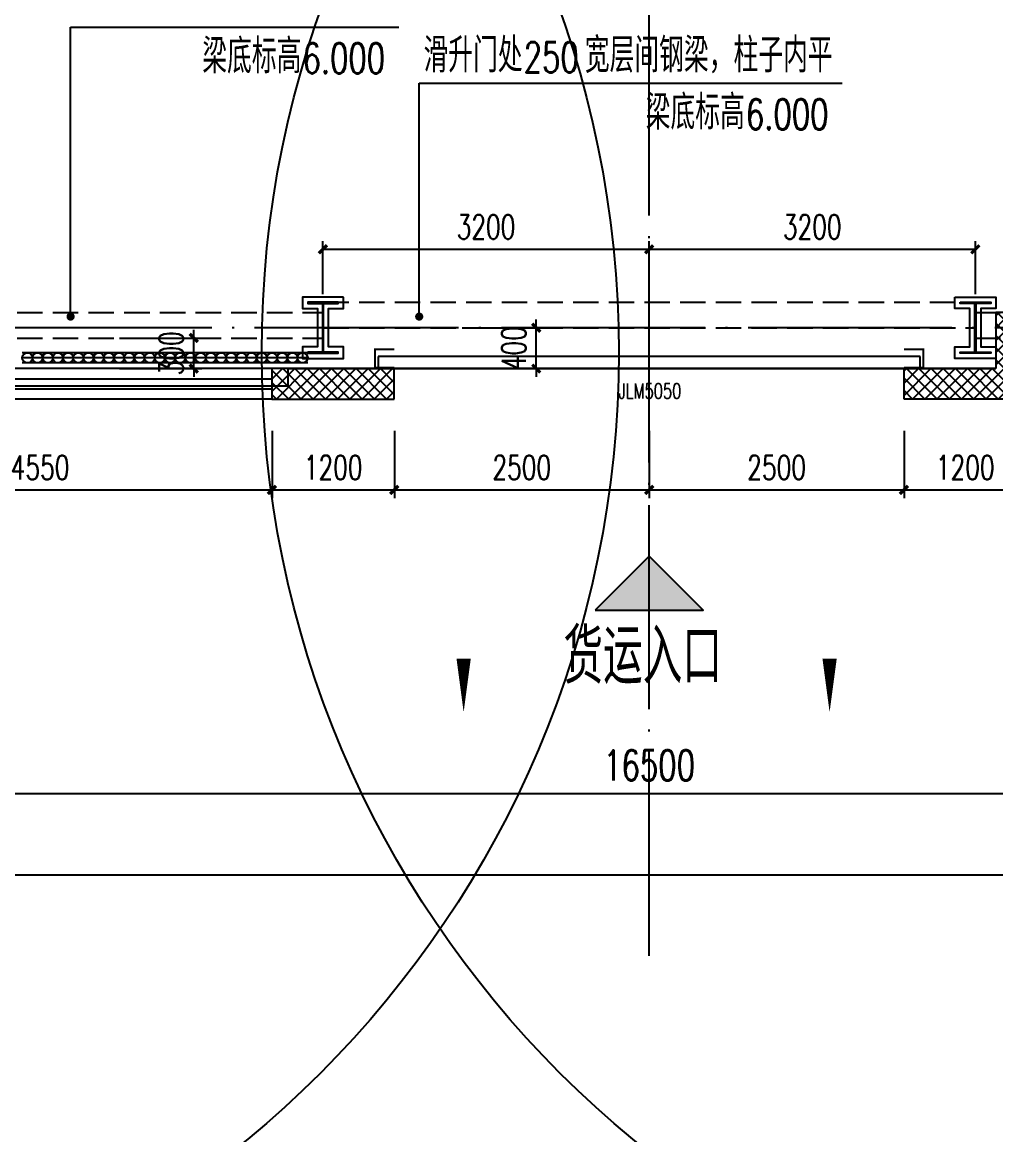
# Model space of a CAD drawing. Extents: x -1313754 to 847533, y 489853 to 941203.
# Drawn here: x -175354 to -165804, y 733905 to 744817 of the extents above; entities that cross this region are included whole.
import ezdxf

# ---------------------------------------------------------------- set-up
doc = ezdxf.new("R2010")
doc.units = 0
doc.header["$LTSCALE"] = 1000
doc.header["$MEASUREMENT"] = 0
for name, pattern in [('10平面$0$DASH', [0.35, 0.25, -0.1]), ('DASH', [0.35, 0.25, -0.1]), ('DOTE', [2.42, 2, -0.2, 0.02, -0.2])]:
    doc.linetypes.add(name, pattern=pattern)
doc.layers.get('Defpoints').update_dxf_attribs({"color": 210})
for name, color, linetype in [('10平面$0$WINDOW', 4, 'Continuous'), ('10平面$0$WINDOW_TEXT', 7, 'Continuous'), ('A-AXIS-D', 1, 'Continuous'), ('A-AXIS-DOTE', 14, 'DOTE'), ('A-AXIS-DP', 126, 'Continuous'), ('A-AXIS-SYMB', 3, 'Continuous'), ('A-HATCH-2', 251, 'Continuous'), ('A-HRAIL', 173, 'Continuous'), ('A-LIN-V', 9, 'Continuous'), ('A-SFCE', 30, 'Continuous'), ('A-TEXT', 61, 'Continuous'), ('A-WINDOW', 140, 'Continuous'), ('AS-WALL', 40, 'Continuous'), ('AS-结构边线层', 200, 'Continuous'), ('DIM_SYMB', 3, 'Continuous'), ('FH-line', 180, 'Continuous'), ('FH-tri', 180, 'Continuous'), ('PUB_HATCH', 8, 'Continuous'), ('PUB_TEXT', 7, 'Continuous'), ('SB_ZF消火栓', 10, 'Continuous'), ('建-窗', 4, 'Continuous'), ('建-门窗编号', 7, 'Continuous')]:
    doc.layers.add(name, color=color, linetype=linetype)
doc.styles.add('10平面$0$_TCH_WINDOW', font='SIMPLEX', dxfattribs={"height": 3.5, "bigfont": 'GBCBIG'})
doc.styles.add('_TCH_DIM', font='SIMPLEX', dxfattribs={"bigfont": 'GBCBIG'})
doc.styles.add('_TCH_DIM_T3', font='SIMPLEX', dxfattribs={"width": 0.705882, "bigfont": 'GBCBIG'})
doc.styles.add('A-STANDARD', font='SIMPLEX', dxfattribs={"bigfont": 'GBCBIG'})
doc.styles.add('A-WIN-LABEL', font='SIMPLEX', dxfattribs={"bigfont": 'GBCBIG'})
doc.dimstyles.new('_TCH_ARCH&&100', dxfattribs={"dimtxt": 297.5, "dimasz": 100, "dimexe": 100, "dimexo": 100, "dimgap": 126.25, "dimtad": 1, "dimdec": 0, "dimzin": 0, "dimdsep": 46, "dimtxsty": '_TCH_DIM_T3', "dimblk": 'ARCHTICK', "dimcen": 0.09, "dimclrt": 7, "dimazin": 2, "dimtfac": 1, "dimtdec": 0, "dimtix": 1, "dimtmove": 2, "dimatfit": 3, "dimfxl": 0, "dimtolj": 1, "dimtzin": 0, "dimarcsym": 0})
doc.dimstyles.new('_TCH_ARCH&&80', dxfattribs={"dimtxt": 238, "dimasz": 80, "dimexe": 80, "dimexo": 80, "dimgap": 101, "dimtad": 1, "dimdec": 0, "dimzin": 0, "dimdsep": 46, "dimtxsty": '_TCH_DIM_T3', "dimblk": 'ARCHTICK', "dimcen": 0.09, "dimclrt": 7, "dimazin": 2, "dimtfac": 1, "dimtdec": 0, "dimtix": 1, "dimtmove": 2, "dimatfit": 3, "dimfxl": 0, "dimtolj": 1, "dimtzin": 0, "dimarcsym": 0})
pattern_1 = [(45, (60, 0), (-60.000061, 60.000061), []), (135, (60, 0), (-60.000061, -60.000061), [])]

# ---------------------------------------------------------------- blocks, each defined once
blk = doc.blocks.new('_ArchTick')
at = {"color": 0, "linetype": 'ByBlock', "const_width": 0.4}
blk.add_lwpolyline([(-0.5, -0.5), (0.5, 0.5)], dxfattribs=at)
blk = doc.blocks.new('*D1377')
at = {"layer": 'A-AXIS-D', "color": 0, "lineweight": -2}
for p, q in [((43282, -66440), (43282, -67667)), ((59782, -66440), (59782, -67667)), ((43282, -67567), (59782, -67567))]:
    blk.add_line(p, q, dxfattribs=at)
at = {"layer": 'Defpoints', "color": 0}
for p in [(43282, -66340), (59782, -66340), (59782, -67567)]:
    blk.add_point(p, dxfattribs=at)
at = {"layer": 'A-AXIS-D', "color": 0, "lineweight": -2, "xscale": 100, "yscale": 100, "zscale": 100, "rotation": 180}
blk.add_blockref('_ArchTick', (43282, -67567), dxfattribs=at)
at = {"layer": 'A-AXIS-D', "color": 0, "lineweight": -2, "xscale": 100, "yscale": 100, "zscale": 100}
blk.add_blockref('_ArchTick', (59782, -67567), dxfattribs=at)
at = {"layer": 'A-AXIS-D', "color": 7, "insert": (51532, -67292), "char_height": 297.5, "attachment_point": 5, "style": '_TCH_DIM_T3'}
blk.add_mtext('\\A1;16500', dxfattribs=at)
blk = doc.blocks.new('*D1383')
at = {"layer": 'A-AXIS-D', "color": 0, "lineweight": -2}
for p, q in [((-33818, -66540), (-33818, -68467)), ((92682, -66540), (92682, -68467)), ((-33818, -68367), (92682, -68367))]:
    blk.add_line(p, q, dxfattribs=at)
at = {"layer": 'Defpoints', "color": 0}
for p in [(-33818, -66440), (92682, -66440), (92682, -68367)]:
    blk.add_point(p, dxfattribs=at)
at = {"layer": 'A-AXIS-D', "color": 0, "lineweight": -2, "xscale": 100, "yscale": 100, "zscale": 100, "rotation": 180}
blk.add_blockref('_ArchTick', (-33818, -68367), dxfattribs=at)
at = {"layer": 'A-AXIS-D', "color": 0, "lineweight": -2, "xscale": 100, "yscale": 100, "zscale": 100}
blk.add_blockref('_ArchTick', (92682, -68367), dxfattribs=at)
at = {"layer": 'A-AXIS-D', "color": 7, "insert": (29432, -68092), "char_height": 297.5, "attachment_point": 5, "style": '_TCH_DIM_T3'}
blk.add_mtext('\\A1;126500', dxfattribs=at)
blk = doc.blocks.new('*D1502')
at = {"layer": 'A-AXIS-DP', "color": 0, "lineweight": -2}
for p, q in [((51532, -62670), (51532, -62150)), ((54732, -62670), (54732, -62150)), ((51532, -62230), (54732, -62230))]:
    blk.add_line(p, q, dxfattribs=at)
at = {"layer": 'Defpoints', "color": 0}
for p in [(54732, -62230), (51532, -62750), (54732, -62750)]:
    blk.add_point(p, dxfattribs=at)
at = {"layer": 'A-AXIS-DP', "color": 0, "lineweight": -2, "xscale": 80, "yscale": 80, "zscale": 80, "rotation": 180}
blk.add_blockref('_ArchTick', (51532, -62230), dxfattribs=at)
at = {"layer": 'A-AXIS-DP', "color": 0, "lineweight": -2, "xscale": 80, "yscale": 80, "zscale": 80}
blk.add_blockref('_ArchTick', (54732, -62230), dxfattribs=at)
at = {"layer": 'A-AXIS-DP', "color": 7, "insert": (53132, -62010), "char_height": 238, "attachment_point": 5, "style": '_TCH_DIM_T3'}
blk.add_mtext('\\A1;3200', dxfattribs=at)
blk = doc.blocks.new('*D1503')
at = {"layer": 'A-AXIS-DP', "color": 0, "lineweight": -2}
for p, q in [((48332, -62670), (48332, -62150)), ((51532, -62670), (51532, -62150)), ((48332, -62230), (51532, -62230))]:
    blk.add_line(p, q, dxfattribs=at)
at = {"layer": 'Defpoints', "color": 0}
for p in [(51532, -62230), (48332, -62750), (51532, -62750)]:
    blk.add_point(p, dxfattribs=at)
at = {"layer": 'A-AXIS-DP', "color": 0, "lineweight": -2, "xscale": 80, "yscale": 80, "zscale": 80, "rotation": 180}
blk.add_blockref('_ArchTick', (48332, -62230), dxfattribs=at)
at = {"layer": 'A-AXIS-DP', "color": 0, "lineweight": -2, "xscale": 80, "yscale": 80, "zscale": 80}
blk.add_blockref('_ArchTick', (51532, -62230), dxfattribs=at)
at = {"layer": 'A-AXIS-DP', "color": 7, "insert": (49932, -62010), "char_height": 238, "attachment_point": 5, "style": '_TCH_DIM_T3'}
blk.add_mtext('\\A1;3200', dxfattribs=at)
blk = doc.blocks.new('JYC-1')
at = {"layer": 'FH-tri'}
h = blk.add_hatch(color=2, dxfattribs=at)
h.dxf.hatch_style = 1
h.paths.add_polyline_path([(-248256, 204933), (-247006, 206183), (-248256, 206183)])
at = {"layer": 'FH-tri', "color": 2}
blk.add_lwpolyline([(-248256, 204933), (-247006, 206183), (-247006, 206183), (-248256, 206183)], close=True, dxfattribs=at)
at = {"layer": 'A-TEXT', "style": 'A-STANDARD'}
blk.add_text('货运入口', height=900.2, rotation=45, dxfattribs=at).set_placement((-247772, 203716))
blk = doc.blocks.new('10平面$0$$DorLib2D$00000126')
at = {"color": 0, "linetype": 'Continuous'}
for p, q in [((-0.532, 0.5), (-0.532, 0.9)), ((0.532, 0.9), (0.532, 0.5))]:
    blk.add_line(p, q, dxfattribs=at)
at = {"color": 0, "linetype": '10平面$0$DASH'}
for p, q in [((-0.532, 0.9), (0.532, 0.9)), ((-0.532, 0.5), (0.532, 0.5))]:
    blk.add_line(p, q, dxfattribs=at)
blk = doc.blocks.new('DOOR2DLIB$SYSLIB$00000123')
at = {"color": 0}
for p, q in [((0.475, -0.0014), (0.475, 0.7521)), ((0.475, 0.7521), (0.5, 0.7521)), ((0.5, -0.0014), (0.5, 0.7521)), ((-0.5, 0), (-0.5, 0.252)), ((-0.475, 0.252), (-0.5, 0.252)), ((-0.475, 0), (-0.475, 0.252)), ((-0.475, 0), (-0.5, 0)), ((0.475, -0.0014), (0.5, -0.0014))]:
    blk.add_line(p, q, dxfattribs=at)
for centre, radius, start, end in [((0.5046, -0.0019), 0.7546, 92.24927, 179.72377), ((-0.5008, 0.0026), 0.2508, 359.78987, 84.09744)]:
    blk.add_arc(centre, radius, start, end, dxfattribs=at)
blk = doc.blocks.new('G$C325EBD4F')
at = {"layer": 'PUB_HATCH'}
h = blk.add_hatch(dxfattribs=at)
h.set_pattern_fill('多孔材料', color=256, scale=30, style=0)
h.set_pattern_definition(pattern_1)
h.paths.add_polyline_path([(3700, -50), (3700, 250), (3400, 250)])
h = blk.add_hatch(dxfattribs=at)
h.set_pattern_fill('多孔材料', color=256, scale=30, style=0)
h.set_pattern_definition(pattern_1)
h.paths.add_polyline_path([(3700, -50), (3400, 250), (3400, -300), (3700, -600)])
h = blk.add_hatch(dxfattribs=at)
h.set_pattern_fill('多孔材料', color=256, scale=30, style=0)
h.set_pattern_definition(pattern_1)
h.paths.add_polyline_path([(5500, 250), (5200, 250), (5200, -50)])
h = blk.add_hatch(dxfattribs=at)
h.set_pattern_fill('多孔材料', color=256, scale=30, style=0)
h.set_pattern_definition(pattern_1)
h.paths.add_polyline_path([(5500, 250), (5200, -50), (5200, -600), (5500, -300)])
h = blk.add_hatch(dxfattribs=at)
h.set_pattern_fill('多孔材料', color=256, scale=30, style=0)
h.set_pattern_definition(pattern_1)
h.paths.add_polyline_path([(3700, -600), (3400, -300), (2500, -300), (2500, -600)])
h = blk.add_hatch(dxfattribs=at)
h.set_pattern_fill('多孔材料', color=256, scale=30, style=0)
h.set_pattern_definition(pattern_1)
h.paths.add_polyline_path([(6400, -300), (5500, -300), (5200, -600), (6400, -600)])
at = {"layer": '10平面$0$WINDOW'}
blk.add_line((5200, -50), (3700, -50), dxfattribs=at)
at = {"layer": 'AS-WALL'}
for p, q in [((3700, 250), (3400, 250)), ((3400, 250), (3400, -300)), ((3700, -50), (3700, 250)), ((5500, 250), (5200, 250)), ((5200, 250), (5200, -50)), ((5500, 250), (5500, -300)), ((3700, -50), (3700, -600)), ((5200, -50), (5200, -600)), ((3400, -300), (2500, -300)), ((2500, -600), (2500, -300)), ((6400, -300), (5500, -300)), ((6400, -600), (6400, -300)), ((3700, -600), (2500, -600)), ((6400, -600), (5200, -600))]:
    blk.add_line(p, q, dxfattribs=at)
at = {"layer": '10平面$0$WINDOW'}
ref = blk.add_blockref('DOOR2DLIB$SYSLIB$00000123', (4450, 100), dxfattribs=dict(at, xscale=-1500, yscale=1500, zscale=300, rotation=180.0000000000445))
ref.add_attrib('A', 'MLC1584', (4117, 313), dxfattribs={"layer": '10平面$0$WINDOW_TEXT', "ltscale": 500, "height": 148.8, "style": '10平面$0$_TCH_WINDOW', "width": 0.705882})
ref = blk.add_blockref('10平面$0$$DorLib2D$00000126', (0, -450), dxfattribs=dict(at, xscale=5000, yscale=-300, zscale=300, rotation=180.0000000000008))
ref.add_attrib('A', 'JLM5050', (-301, -594), dxfattribs={"layer": '10平面$0$WINDOW_TEXT', "ltscale": 500, "height": 148.8, "style": '10平面$0$_TCH_WINDOW', "width": 0.705882})
blk = doc.blocks.new('43243')
at = {"layer": 'AS-结构边线层'}
blk.add_lwpolyline([(-195964, 741250), (-189244, 741250), (-189244, 741420), (-182304, 741420), (-182304, 741670), (-180204, 741670), (-180204, 741420), (-179464, 741420), (-179464, 741250), (-172744, 741250), (-172744, 741420), (-165804, 741420)], dxfattribs=at)
blk = doc.blocks.new('342343243')
at = {"layer": 'A-AXIS-DP', "color": 5}
blk.add_lwpolyline([(-155704, 832070), (-155404, 832070), (-155404, 832058), (-155550, 832058), (-155550, 831582), (-155404, 831582), (-155404, 831570), (-155704, 831570), (-155704, 831582), (-155558, 831582), (-155558, 832058), (-155704, 832058), (-155704, 832070)], close=True, dxfattribs=at)
at = {"layer": 'A-HATCH-2'}
blk.add_lwpolyline([(-155754, 832120), (-155354, 832120), (-155354, 832008), (-155500, 832008), (-155500, 831632), (-155354, 831632), (-155354, 831520), (-155754, 831520), (-155754, 831632), (-155608, 831632), (-155608, 832008), (-155754, 832008)], close=True, dxfattribs=at)
blk = doc.blocks.new('w4234324')
at = {"layer": 'A-AXIS-DP', "xscale": -1}
blk.add_blockref('342343243', (-327958, -90000), dxfattribs=at)
at = {"layer": 'A-AXIS-DP'}
blk.add_blockref('342343243', (-10450, -90000), dxfattribs=at)
blk = doc.blocks.new('*D1730')
at = {"layer": 'A-AXIS-DP', "color": 0, "lineweight": -2}
for p, q in [((-171040, 741820), (-170232, 741820)), ((-170312, 741820), (-170312, 741900)), ((-170312, 741420), (-170312, 741820)), ((-171040, 741420), (-170232, 741420)), ((-170312, 741420), (-170312, 741340))]:
    blk.add_line(p, q, dxfattribs=at)
at = {"layer": 'Defpoints', "color": 0}
for p in [(-171120, 741820), (-170312, 741820), (-171120, 741420)]:
    blk.add_point(p, dxfattribs=at)
at = {"layer": 'A-AXIS-DP', "color": 0, "lineweight": -2, "xscale": 80, "yscale": 80, "zscale": 80}
for p, rotation in [((-170312, 741820), 270), ((-170312, 741420), 90)]:
    blk.add_blockref('_ArchTick', p, dxfattribs=dict(at, rotation=rotation))
at = {"layer": 'A-AXIS-DP', "color": 7, "insert": (-170532, 741620), "char_height": 238, "attachment_point": 5, "rotation": 90, "style": '_TCH_DIM_T3'}
blk.add_mtext('\\A1;400', dxfattribs=at)
blk = doc.blocks.new('*D1735')
at = {"layer": 'A-AXIS-DP', "color": 0, "lineweight": -2}
for p, q in [((-173672, 741720), (-173672, 741800)), ((-174400, 741720), (-173592, 741720)), ((-173672, 741420), (-173672, 741720)), ((-174400, 741420), (-173592, 741420)), ((-173672, 741420), (-173672, 741340))]:
    blk.add_line(p, q, dxfattribs=at)
at = {"layer": 'Defpoints', "color": 0}
for p in [(-174480, 741720), (-173672, 741720), (-174480, 741420)]:
    blk.add_point(p, dxfattribs=at)
at = {"layer": 'A-AXIS-DP', "color": 0, "lineweight": -2, "xscale": 80, "yscale": 80, "zscale": 80}
for p, rotation in [((-173672, 741720), 270), ((-173672, 741420), 90)]:
    blk.add_blockref('_ArchTick', p, dxfattribs=dict(at, rotation=rotation))
at = {"layer": 'A-AXIS-DP', "color": 7, "insert": (-173892, 741570), "char_height": 238, "attachment_point": 5, "rotation": 90, "style": '_TCH_DIM_T3'}
blk.add_mtext('\\A1;300', dxfattribs=at)
blk = doc.blocks.new('3333')
at = {"layer": 'A-SFCE', "const_width": 20}
blk.add_lwpolyline([(-227064, 766320), (-227064, 766510), (-227244, 766510), (-227244, 766320)], dxfattribs=at)
blk = doc.blocks.new('99平面图例外参$0$$LinePat$圆环')
for points in [[(0, 150), (300, 150)], [(0, 0), (300, 0)], [(0, -150), (300, -150)]]:
    blk.add_lwpolyline(points)
at = {"color": 0}
blk.add_circle((150, 0), 150, dxfattribs=at)
blk = doc.blocks.new('34242343243')
at = {"layer": 'A-HRAIL', "xscale": 0.3333333334243581, "yscale": 0.3333333334243581, "zscale": 0.3333333334243581, "rotation": 180}
for p in [(-175254, 741526), (-175154, 741526), (-175054, 741526), (-174954, 741526), (-174854, 741526), (-174754, 741526), (-174654, 741526), (-174554, 741526), (-174454, 741526), (-174354, 741526), (-174254, 741526), (-174154, 741526), (-174054, 741526), (-173954, 741526), (-173854, 741526), (-173754, 741526), (-173654, 741526), (-173554, 741526), (-173454, 741526), (-173354, 741526), (-173254, 741526), (-173154, 741526), (-173054, 741526), (-172954, 741526), (-172854, 741526), (-172754, 741526), (-172654, 741526), (-172554, 741526)]:
    blk.add_blockref('99平面图例外参$0$$LinePat$圆环', p, dxfattribs=at)
at = {"layer": 'A-SFCE', "xscale": -1.000000000000023, "rotation": 90}
blk.add_blockref('3333', (594616, 514366), dxfattribs=at)
at = {"layer": 'A-SFCE', "rotation": 270}
blk.add_blockref('3333', (-933024, 514366), dxfattribs=at)
blk = doc.blocks.new('A$C5D961328')
at = {"layer": 'A-LIN-V', "ltscale": 500}
blk.add_circle((350, 40), 10001, dxfattribs=at)
blk = doc.blocks.new('234243242332')
at = {"layer": 'SB_ZF消火栓'}
for p in [(-179854, 741538), (-163354, 741538)]:
    blk.add_blockref('A$C5D961328', p, dxfattribs=at)
blk = doc.blocks.new('*D1116')
at = {"layer": 'A-AXIS-DP', "color": 0, "lineweight": -2}
for p, q in [((-177454, 740810), (-177454, 740150)), ((-172904, 740810), (-172904, 740150)), ((-177454, 740230), (-172904, 740230))]:
    blk.add_line(p, q, dxfattribs=at)
at = {"layer": 'Defpoints', "color": 0}
for p in [(-177454, 740890), (-172904, 740890), (-172904, 740230)]:
    blk.add_point(p, dxfattribs=at)
at = {"layer": 'A-AXIS-DP', "color": 0, "lineweight": -2, "xscale": 80, "yscale": 80, "zscale": 80, "rotation": 180}
blk.add_blockref('_ArchTick', (-177454, 740230), dxfattribs=at)
at = {"layer": 'A-AXIS-DP', "color": 0, "lineweight": -2, "xscale": 80, "yscale": 80, "zscale": 80}
blk.add_blockref('_ArchTick', (-172904, 740230), dxfattribs=at)
at = {"layer": 'A-AXIS-DP', "color": 7, "insert": (-175179, 740450), "char_height": 238, "attachment_point": 5, "style": '_TCH_DIM_T3'}
blk.add_mtext('\\A1;4550', dxfattribs=at)
blk = doc.blocks.new('*D1117')
at = {"layer": 'A-AXIS-DP', "color": 0, "lineweight": -2}
for p, q in [((-172904, 740810), (-172904, 740150)), ((-171704, 740810), (-171704, 740150)), ((-172904, 740230), (-171704, 740230))]:
    blk.add_line(p, q, dxfattribs=at)
at = {"layer": 'Defpoints', "color": 0}
for p in [(-172904, 740890), (-171704, 740890), (-171704, 740230)]:
    blk.add_point(p, dxfattribs=at)
at = {"layer": 'A-AXIS-DP', "color": 0, "lineweight": -2, "xscale": 80, "yscale": 80, "zscale": 80, "rotation": 180}
blk.add_blockref('_ArchTick', (-172904, 740230), dxfattribs=at)
at = {"layer": 'A-AXIS-DP', "color": 0, "lineweight": -2, "xscale": 80, "yscale": 80, "zscale": 80}
blk.add_blockref('_ArchTick', (-171704, 740230), dxfattribs=at)
at = {"layer": 'A-AXIS-DP', "color": 7, "insert": (-172304, 740450), "char_height": 238, "attachment_point": 5, "style": '_TCH_DIM_T3'}
blk.add_mtext('\\A1;1200', dxfattribs=at)
blk = doc.blocks.new('*D1118')
at = {"layer": 'A-AXIS-DP', "color": 0, "lineweight": -2}
for p, q in [((-171704, 740810), (-171704, 740150)), ((-169204, 740810), (-169204, 740150)), ((-171704, 740230), (-169204, 740230))]:
    blk.add_line(p, q, dxfattribs=at)
at = {"layer": 'Defpoints', "color": 0}
for p in [(-171704, 740890), (-169204, 740890), (-169204, 740230)]:
    blk.add_point(p, dxfattribs=at)
at = {"layer": 'A-AXIS-DP', "color": 0, "lineweight": -2, "xscale": 80, "yscale": 80, "zscale": 80, "rotation": 180}
blk.add_blockref('_ArchTick', (-171704, 740230), dxfattribs=at)
at = {"layer": 'A-AXIS-DP', "color": 0, "lineweight": -2, "xscale": 80, "yscale": 80, "zscale": 80}
blk.add_blockref('_ArchTick', (-169204, 740230), dxfattribs=at)
at = {"layer": 'A-AXIS-DP', "color": 7, "insert": (-170454, 740450), "char_height": 238, "attachment_point": 5, "style": '_TCH_DIM_T3'}
blk.add_mtext('\\A1;2500', dxfattribs=at)
blk = doc.blocks.new('*D1119')
at = {"layer": 'A-AXIS-DP', "color": 0, "lineweight": -2}
for p, q in [((-169204, 740810), (-169204, 740150)), ((-166704, 740810), (-166704, 740150)), ((-169204, 740230), (-166704, 740230))]:
    blk.add_line(p, q, dxfattribs=at)
at = {"layer": 'Defpoints', "color": 0}
for p in [(-169204, 740890), (-166704, 740890), (-166704, 740230)]:
    blk.add_point(p, dxfattribs=at)
at = {"layer": 'A-AXIS-DP', "color": 0, "lineweight": -2, "xscale": 80, "yscale": 80, "zscale": 80, "rotation": 180}
blk.add_blockref('_ArchTick', (-169204, 740230), dxfattribs=at)
at = {"layer": 'A-AXIS-DP', "color": 0, "lineweight": -2, "xscale": 80, "yscale": 80, "zscale": 80}
blk.add_blockref('_ArchTick', (-166704, 740230), dxfattribs=at)
at = {"layer": 'A-AXIS-DP', "color": 7, "insert": (-167954, 740450), "char_height": 238, "attachment_point": 5, "style": '_TCH_DIM_T3'}
blk.add_mtext('\\A1;2500', dxfattribs=at)
blk = doc.blocks.new('*D1120')
at = {"layer": 'A-AXIS-DP', "color": 0, "lineweight": -2}
for p, q in [((-166704, 740810), (-166704, 740150)), ((-165504, 740810), (-165504, 740150)), ((-166704, 740230), (-165504, 740230))]:
    blk.add_line(p, q, dxfattribs=at)
at = {"layer": 'Defpoints', "color": 0}
for p in [(-166704, 740890), (-165504, 740890), (-165504, 740230)]:
    blk.add_point(p, dxfattribs=at)
at = {"layer": 'A-AXIS-DP', "color": 0, "lineweight": -2, "xscale": 80, "yscale": 80, "zscale": 80, "rotation": 180}
blk.add_blockref('_ArchTick', (-166704, 740230), dxfattribs=at)
at = {"layer": 'A-AXIS-DP', "color": 0, "lineweight": -2, "xscale": 80, "yscale": 80, "zscale": 80}
blk.add_blockref('_ArchTick', (-165504, 740230), dxfattribs=at)
at = {"layer": 'A-AXIS-DP', "color": 7, "insert": (-166104, 740450), "char_height": 238, "attachment_point": 5, "style": '_TCH_DIM_T3'}
blk.add_mtext('\\A1;1200', dxfattribs=at)
blk = doc.blocks.new('WINDOW2DLIB$DYNSTYLE$00000005')
at = {"color": 0}
for points in [[(-0.5, 0.5), (-0.5, -0.5)], [(-0.5, 0.5), (0.5, 0.5)], [(0.5, -0.5), (0.5, 0.5)], [(0.5, 0.1667), (-0.5, 0.1667)], [(0.5, -0.1667), (-0.5, -0.1667)], [(-0.5, -0.5), (0.5, -0.5)]]:
    blk.add_lwpolyline(points, dxfattribs=at)
blk = doc.blocks.new('dote')
at = {"layer": 'A-AXIS-DOTE'}
for p, q in [((51532.2, -69160), (51532.2, 36662.3)), ((76282.2, -63000), (-41310, -63000))]:
    blk.add_line(p, q, dxfattribs=at)
at = {"layer": 'A-AXIS-D'}
for base, p1, p2, picture, middle in [((59782.2, -67566.7), (43282.2, -66340), (59782.2, -66340), '*D1377', (51532.2, -67291.7)), ((92682.2, -68366.7), (-33817.8, -66440), (92682.2, -66440), '*D1383', (29432.2, -68091.7))]:
    dim = blk.add_linear_dim(base=base, p1=p1, p2=p2, angle=0, dimstyle='_TCH_ARCH&&100', override={"dimgap": 0}, dxfattribs=at)
    dim.commit()
    dim.dimension.update_dxf_attribs({"geometry": picture, "text_midpoint": middle, "dimtype": 161})
at = {"layer": 'A-AXIS-DP'}
for p1, p2, picture, middle in [((48332.2, -62750), (51532.2, -62750), '*D1503', (49932.2, -62010)), ((51532.2, -62750), (54732.2, -62750), '*D1502', (53132.2, -62010))]:
    dim = blk.add_aligned_dim(p1=p1, p2=p2, distance=520, dimstyle='_TCH_ARCH&&80', dxfattribs=at)
    dim.commit()
    dim.dimension.update_dxf_attribs({"geometry": picture, "text_midpoint": middle})
blk = doc.blocks.new('3243243')
at = {"layer": 'A-AXIS-SYMB'}
for p, q in [((-174880, 741930), (-174880, 744770)), ((-174880, 744770), (-171660, 744770)), ((-171460, 741930), (-171460, 744220)), ((-171460, 744220), (-167310, 744220))]:
    blk.add_line(p, q, dxfattribs=at)
at = {"layer": 'A-AXIS-SYMB', "const_width": 40}
for points in [[(-174880, 741910, 1), (-174880, 741950, 1)], [(-171460, 741910, 1), (-171460, 741950, 1)]]:
    blk.add_lwpolyline(points, format="xyb", close=True, dxfattribs=at)
at = {"layer": 'A-SFCE', "color": 3, "linetype": 'DASH'}
for p, q in [((-172400.2, 742070), (-166008.2, 742070)), ((-172400.2, 741820), (-166008.2, 741820))]:
    blk.add_line(p, q, dxfattribs=at)
at = {"layer": 'A-SFCE', "linetype": 'DASH'}
for p, q in [((-177154.2, 741970), (-172400.2, 741970)), ((-177154.2, 741720), (-172400.2, 741720))]:
    blk.add_line(p, q, dxfattribs=at)
at = {"layer": 'A-SFCE', "color": 2, "linetype": 'DASH'}
for p, q in [((-166008.2, 741970), (-161254.2, 741970)), ((-166008.2, 741720), (-161254.2, 741720))]:
    blk.add_line(p, q, dxfattribs=at)
at = {"layer": 'PUB_TEXT', "style": '_TCH_DIM'}
for s, p in [('梁底标高', (-173588, 744315)), ('滑升门处', (-171418.2, 744325)), ('宽层间钢梁，柱子内平', (-169835.2, 744325)), ('梁底标高', (-169238, 743765))]:
    blk.add_text(s, height=337.59, dxfattribs=at).set_placement(p)
at = {"layer": 'PUB_TEXT', "style": '_TCH_DIM', "width": 0.705882}
for s, p in [('6.000', (-172605, 744315)), ('250', (-170435.2, 744325)), ('6.000', (-168255, 743765))]:
    blk.add_text(s, height=297.5, dxfattribs=at).set_placement(p)
at = {"layer": 'A-AXIS-DP', "color": 1}
for p1, p2, picture, middle in [((-174480, 741420), (-174480, 741720), '*D1735', (-173892, 741570)), ((-171120, 741420), (-171120, 741820), '*D1730', (-170532, 741620))]:
    dim = blk.add_aligned_dim(p1=p1, p2=p2, distance=-808, dimstyle='_TCH_ARCH&&80', dxfattribs=at)
    dim.commit()
    dim.dimension.update_dxf_attribs({"geometry": picture, "text_midpoint": middle})

msp = doc.modelspace()

# ---------------------------------------------------------------- hatches: boundary and pattern name
at = {"layer": 'PUB_HATCH'}
h = msp.add_hatch(dxfattribs=at)
h.set_pattern_fill('多孔材料', color=256, scale=30, style=0)
h.set_pattern_definition(pattern_1)
h.paths.add_polyline_path([(-171704.2, 741420), (-172904.2, 741420), (-172904.2, 741120), (-171704.2, 741120)])

# ---------------------------------------------------------------- linework, layer by layer
at = {"layer": 'A-AXIS-SYMB'}
for points in [[(-171024.2, 739510, 0, 0, 0), (-171024.2, 738050, 0, 140, 0), (-171024.2, 738575, 0, 0, 0)], [(-167434.2, 739510, 0, 0, 0), (-167434.2, 738050, 0, 140, 0), (-167434.2, 738575, 0, 0, 0)]]:
    msp.add_lwpolyline(points, format="xyseb", dxfattribs=at)
at = {"layer": 'AS-WALL'}
for p, q in [((-171704.2, 741420), (-172904.2, 741420)), ((-172904.2, 741420), (-172904.2, 741120)), ((-171704.2, 741120), (-171704.2, 741420)), ((-172904.2, 741120), (-171704.2, 741120))]:
    msp.add_line(p, q, dxfattribs=at)

# ---------------------------------------------------------------- block references
msp.add_blockref('G$C325EBD4F', (-169204.2, 741720))
at = {"layer": 'A-AXIS-DP'}
msp.add_blockref('3243243', (0, 0), dxfattribs=at)
at = {"layer": 'A-WINDOW'}
for name in ['43243', 'w4234324']:
    msp.add_blockref(name, (0, 0), dxfattribs=at)
at = {"layer": 'AS-WALL'}
msp.add_blockref('dote', (-220736.4, 804820), dxfattribs=at)
at = {"layer": 'DIM_SYMB'}
msp.add_blockref('34242343243', (0, 0), dxfattribs=at)
at = {"layer": 'FH-line', "xscale": 0.6000000000000002, "yscale": 0.6000000000000002, "zscale": 0.6000000000000002, "rotation": 315.0000000000014}
msp.add_blockref('JYC-1', (-151354.2, 546777.7), dxfattribs=at)
at = {"layer": 'SB_ZF消火栓', "linetype": 'Continuous'}
msp.add_blockref('234243242332', (0, 0), dxfattribs=at)
at = {"layer": '建-窗'}
ref = msp.add_blockref('WINDOW2DLIB$DYNSTYLE$00000005', (-176104.2, 741270), dxfattribs=dict(at, xscale=6400, yscale=-300, zscale=300, rotation=179.9999999999903))
ref.add_attrib('A', 'C6424a', (-176386.7, 740770.6), dxfattribs={"layer": '建-门窗编号', "ltscale": 500, "height": 148.75, "rotation": 360, "style": 'A-WIN-LABEL', "width": 0.705882})

# ---------------------------------------------------------------- dimensions: what is measured, and where the dimension line sits
at = {"layer": 'A-AXIS-DP'}
for p1, p2, picture, middle in [((-177454.2, 740890), (-172904.2, 740890), '*D1116', (-175179.2, 740450)), ((-172904.2, 740890), (-171704.2, 740890), '*D1117', (-172304.2, 740450)), ((-171704.2, 740890), (-169204.2, 740890), '*D1118', (-170454.2, 740450)), ((-169204.2, 740890), (-166704.2, 740890), '*D1119', (-167954.2, 740450)), ((-166704.2, 740890), (-165504.2, 740890), '*D1120', (-166104.2, 740450))]:
    dim = msp.add_aligned_dim(p1=p1, p2=p2, distance=-660, dimstyle='_TCH_ARCH&&80', dxfattribs=at)
    dim.commit()
    dim.dimension.update_dxf_attribs({"geometry": picture, "text_midpoint": middle})

doc.saveas('drawing.dxf')
